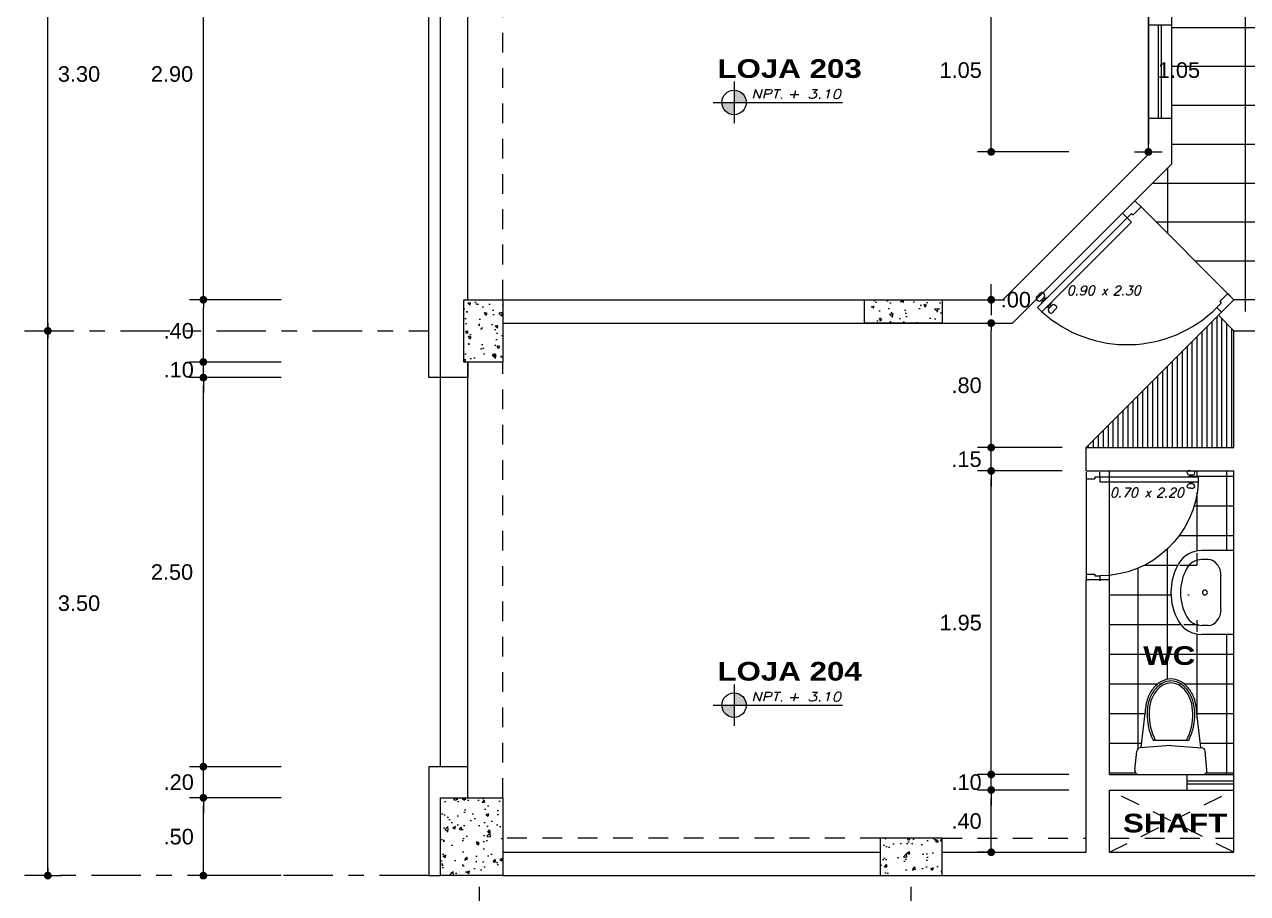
# Model space of a CAD drawing. Header units: millimetres. Extents: x 2178 to 2304, y 1220 to 1359.
# Drawn here: x 2183.22 to 2191.08, y 1284.71 to 1290.29 of the extents above; entities that cross this region are included whole.
import ezdxf
from ezdxf.enums import TextEntityAlignment as Align

# ---------------------------------------------------------------- set-up
doc = ezdxf.new("R2010")
doc.units = ezdxf.units.MM
doc.linetypes.add('CENTER', pattern=[50.8, 31.75, -6.35, 6.35, -6.35])
doc.linetypes.add('HIDDEN', pattern=[9.525, 6.35, -3.175])
doc.layers.get('0').update_dxf_attribs({"lineweight": 0})
for name, color, linetype, lineweight in [('carpinteria', 12, 'Continuous', 5), ('COTAS', 40, 'Continuous', 20), ('Ejes22', 50, 'CENTER', 9), ('Mobiliario', 52, 'Continuous', 5), ('muros bajos', 2, 'Continuous', 25), ('PLUMA 1', 46, 'Continuous', 13), ('PLUMA 7', 10, 'Continuous', 0), ('PLUMA4', 160, 'Continuous', 40), ('PROY', 13, 'HIDDEN', 13), ('TEXTO', 5, 'Continuous', 18), ('TEXTOS', 42, 'Continuous', 13)]:
    doc.layers.add(name, color=color, linetype=linetype, lineweight=lineweight)
doc.layers.add('pisos....', color=7, linetype='Continuous', lineweight=5, true_color=0x7c7f7e)
doc.styles.add('ARIAL', font='arial.ttf')
doc.styles.add('ARIAL-N', font='arialbd.ttf')
doc.styles.add('SIMPLEX', font='simplex.shx', dxfattribs={"width": 1.2, "oblique": 15})
doc.dimstyles.new('RPM 50', dxfattribs={"dimtxt": 0.1, "dimasz": 0.05, "dimexe": 0.0885, "dimexo": 0.1535, "dimgap": 0.071, "dimtad": 2, "dimtih": 1, "dimtoh": 1, "dimzin": 4, "dimdsep": 46, "dimtxsty": 'ARIAL', "dimblk": 'DOT', "dimcen": 0.4, "dimdle": 0.25, "dimclrd": 8, "dimclre": 8, "dimclrt": 9, "dimadec": 0, "dimazin": 0, "dimtfac": 1, "dimtix": 1, "dimtmove": 0, "dimatfit": 3, "dimldrblk": 'DOT', "dimfxl": 0.5, "dimfxlon": 1, "dimlwd": 0, "dimlwe": 0, "dimarcsym": 0})
pattern_1 = [(50, (1020.13603, -473.25467), (0.182184669, -0.015939086), [0.01905, -0.20955]), (355, (1020.13603, -473.25467), (-0.035243421, 0.191056845), [0.01524, -0.167640584]), (100.451445, (1020.15121, -473.256), (0.146941247, 0.175117752), [0.016190009, -0.178090245]), (46.1842, (1020.13603, -473.20387), (0.27107904, -0.042042328), [0.028575, -0.314325]), (96.635558, (1020.15862, -473.20738), (0.237404134, 0.247426125), [0.024285023, -0.267135608]), (351.184151, (1020.13603, -473.20387), (0.237404134, 0.247426125), [0.022859967, -0.251459732]), (21, (1020.16143, -473.21657), (0.151614391, -0.102265198), [0.01905, -0.20955]), (326, (1020.16143, -473.21657), (0.061802028, 0.184187966), [0.01524, -0.16764]), (71.451445, (1020.17407, -473.2251), (0.21341642, 0.081922769), [0.016190009, -0.178089938]), (37.5, (1020.13603, -473.25467), (0.0030886033, 0.0845550389), [0, -0.165608, 0, -0.17018, 0, -0.168275]), (7.5, (1020.13603, -473.25467), (0.0668196625, 0.100180575), [0, -0.097028, 0, -0.161798, 0, -0.064135]), (327.5, (1020.07939, -473.25467), (0.1355905952, -0.005728744), [0, -0.0635, 0, -0.19812, 0, -0.26289]), (317.5, (1020.05399, -473.25467), (0.1481291814, 0.025426491), [0, -0.08255, 0, -0.131572, 0, -0.18669])]

# ---------------------------------------------------------------- blocks, each defined once
blk = doc.blocks.new('N')
at = {"linetype": 'Continuous'}
h = blk.add_hatch(color=256, dxfattribs=at)
h.paths.add_polyline_path([(0, 0.1), (0, 0), (0.1, 0, 0.414214)])
h.paths.add_polyline_path([(-0.1, 0, 0.414214), (0, -0.1), (0, 0)])
for points in [[(0, 0.17), (0, -0.17)], [(-0.17, 0), (0.8871, 0)]]:
    blk.add_lwpolyline(points)
blk.add_circle((0, 0), 0.1)
at = {"color": 64, "style": 'SIMPLEX', "oblique": 15, "width": 1.2}
blk.add_text('NPT.', height=0.075, dxfattribs=at).set_placement((0.1398, 0.0314))
at = {"color": 64, "style": 'SIMPLEX', "oblique": 15, "width": 1.062312}
blk.add_attdef('NIV', text='', height=0.075, dxfattribs=at).set_placement((0.4349, 0.0314), (0.875, 0.0314), align=Align.FIT)
blk = doc.blocks.new('_DOT')
at = {"color": 0, "linetype": 'ByBlock'}
blk.add_line((-0.5, 0), (-1, 0), dxfattribs=at)
at = {"color": 0, "linetype": 'ByBlock', "const_width": 0.5}
blk.add_lwpolyline([(-0.25, 0, 1), (0.25, 0, 1)], format="xyb", close=True, dxfattribs=at)
blk = doc.blocks.new('*D1115')
at = {"layer": 'Defpoints', "color": 0, "transparency": 16777216}
for p in [(2183.3692, 1288.3215), (2183.3692, 1288.3215), (2183.3692, 1284.8215)]:
    blk.add_point(p, dxfattribs=at)
at = {"layer": 'muros bajos', "color": 8, "lineweight": 0, "transparency": 16777216}
for p, q in [((2183.3692, 1288.3215), (2183.4577, 1288.3215)), ((2183.3692, 1284.8715), (2183.3692, 1288.2715)), ((2183.3692, 1284.8215), (2183.4577, 1284.8215))]:
    blk.add_line(p, q, dxfattribs=at)
at = {"layer": 'muros bajos', "color": 8, "lineweight": 0, "transparency": 16777216, "xscale": 0.05, "yscale": 0.05, "zscale": 0.05}
for p, rotation in [((2183.3692, 1288.3215), 90), ((2183.3692, 1284.8215), 270)]:
    blk.add_blockref('_DOT', p, dxfattribs=dict(at, rotation=rotation))
at = {"layer": 'muros bajos', "color": 9, "transparency": 16777216, "insert": (2183.5699, 1286.5715), "char_height": 0.1, "attachment_point": 5, "style": 'ARIAL'}
blk.add_mtext('3.50', dxfattribs=at)
blk = doc.blocks.new('*D1185')
at = {"layer": 'Defpoints', "color": 0, "transparency": 16777216}
for p in [(2183.3692, 1291.6215), (2183.3692, 1291.6215), (2183.3692, 1288.3215)]:
    blk.add_point(p, dxfattribs=at)
at = {"layer": 'muros bajos', "color": 8, "lineweight": 0, "transparency": 16777216}
for p, q in [((2183.3692, 1291.6215), (2183.4577, 1291.6215)), ((2183.3692, 1288.3715), (2183.3692, 1291.5715)), ((2183.3692, 1288.3215), (2183.4577, 1288.3215))]:
    blk.add_line(p, q, dxfattribs=at)
at = {"layer": 'muros bajos', "color": 8, "lineweight": 0, "transparency": 16777216, "xscale": 0.05, "yscale": 0.05, "zscale": 0.05}
for p, rotation in [((2183.3692, 1291.6215), 90), ((2183.3692, 1288.3215), 270)]:
    blk.add_blockref('_DOT', p, dxfattribs=dict(at, rotation=rotation))
at = {"layer": 'muros bajos', "color": 9, "transparency": 16777216, "insert": (2183.5699, 1289.9715), "char_height": 0.1, "attachment_point": 5, "style": 'ARIAL'}
blk.add_mtext('3.30', dxfattribs=at)
blk = doc.blocks.new('*D1205')
at = {"color": 8, "lineweight": 0, "transparency": 16777216}
for p, q in [((2186.2942, 1283.4115), (2186.2942, 1282.823)), ((2188.7192, 1283.4115), (2188.7192, 1282.823)), ((2186.3442, 1282.9115), (2188.6692, 1282.9115))]:
    blk.add_line(p, q, dxfattribs=at)
at = {"layer": 'Defpoints', "color": 0, "transparency": 16777216}
for p in [(2188.7192, 1284.8215), (2186.2942, 1283.7946), (2188.7192, 1282.9115)]:
    blk.add_point(p, dxfattribs=at)
at = {"color": 8, "lineweight": 0, "transparency": 16777216, "xscale": 0.05, "yscale": 0.05, "zscale": 0.05, "rotation": 180}
blk.add_blockref('_DOT', (2186.2942, 1282.9115), dxfattribs=at)
at = {"color": 8, "lineweight": 0, "transparency": 16777216, "xscale": 0.05, "yscale": 0.05, "zscale": 0.05}
blk.add_blockref('_DOT', (2188.7192, 1282.9115), dxfattribs=at)
at = {"color": 9, "transparency": 16777216, "insert": (2187.5067, 1282.7894), "char_height": 0.1, "attachment_point": 5, "style": 'ARIAL'}
blk.add_mtext('2.43', dxfattribs=at)
blk = doc.blocks.new('*D1206')
at = {"color": 8, "lineweight": 0, "transparency": 16777216}
for p, q in [((2188.7192, 1283.4115), (2188.7192, 1282.823)), ((2189.1192, 1283.4115), (2189.1192, 1282.823)), ((2188.7692, 1282.9115), (2189.0692, 1282.9115))]:
    blk.add_line(p, q, dxfattribs=at)
at = {"layer": 'Defpoints', "color": 0, "transparency": 16777216}
for p in [(2188.7192, 1284.8215), (2189.1192, 1284.8215), (2189.1192, 1282.9115)]:
    blk.add_point(p, dxfattribs=at)
at = {"color": 8, "lineweight": 0, "transparency": 16777216, "xscale": 0.05, "yscale": 0.05, "zscale": 0.05, "rotation": 180}
blk.add_blockref('_DOT', (2188.7192, 1282.9115), dxfattribs=at)
at = {"color": 8, "lineweight": 0, "transparency": 16777216, "xscale": 0.05, "yscale": 0.05, "zscale": 0.05}
blk.add_blockref('_DOT', (2189.1192, 1282.9115), dxfattribs=at)
at = {"color": 9, "transparency": 16777216, "insert": (2188.9192, 1282.7895), "char_height": 0.1, "attachment_point": 5, "style": 'ARIAL'}
blk.add_mtext('.40', dxfattribs=at)
blk = doc.blocks.new('*D1229')
at = {"color": 8, "lineweight": 0, "transparency": 16777216}
for p, q in [((2184.8692, 1285.3215), (2184.2807, 1285.3215)), ((2184.3692, 1284.8715), (2184.3692, 1285.2715)), ((2184.8692, 1284.8215), (2184.2807, 1284.8215))]:
    blk.add_line(p, q, dxfattribs=at)
at = {"layer": 'Defpoints', "color": 0, "transparency": 16777216}
for p in [(2184.3692, 1285.3215), (2185.8942, 1285.3215), (2185.8942, 1284.8215)]:
    blk.add_point(p, dxfattribs=at)
at = {"color": 8, "lineweight": 0, "transparency": 16777216, "xscale": 0.05, "yscale": 0.05, "zscale": 0.05}
for p, rotation in [((2184.3692, 1285.3215), 90), ((2184.3692, 1284.8215), 270)]:
    blk.add_blockref('_DOT', p, dxfattribs=dict(at, rotation=rotation))
at = {"color": 9, "transparency": 16777216, "insert": (2184.2108, 1285.0715), "char_height": 0.1, "attachment_point": 5, "style": 'ARIAL'}
blk.add_mtext('.50', dxfattribs=at)
blk = doc.blocks.new('*D1230')
at = {"color": 8, "lineweight": 0, "transparency": 16777216}
for p, q in [((2184.3692, 1285.5715), (2184.3692, 1285.6215)), ((2184.8692, 1285.5215), (2184.2807, 1285.5215)), ((2184.3692, 1285.3215), (2184.3692, 1285.5215)), ((2184.8692, 1285.3215), (2184.2807, 1285.3215)), ((2184.3692, 1285.2715), (2184.3692, 1285.2215))]:
    blk.add_line(p, q, dxfattribs=at)
at = {"layer": 'Defpoints', "color": 0, "transparency": 16777216}
for p in [(2184.3692, 1285.5215), (2185.8192, 1285.5215), (2185.8942, 1285.3215)]:
    blk.add_point(p, dxfattribs=at)
at = {"color": 8, "lineweight": 0, "transparency": 16777216, "xscale": 0.05, "yscale": 0.05, "zscale": 0.05}
for p, rotation in [((2184.3692, 1285.5215), 270), ((2184.3692, 1285.3215), 90)]:
    blk.add_blockref('_DOT', p, dxfattribs=dict(at, rotation=rotation))
at = {"color": 9, "transparency": 16777216, "insert": (2184.2108, 1285.4215), "char_height": 0.1, "attachment_point": 5, "style": 'ARIAL'}
blk.add_mtext('.20', dxfattribs=at)
blk = doc.blocks.new('*D1129')
at = {"color": 8, "lineweight": 0, "transparency": 16777216}
for p, q in [((2184.8692, 1288.0215), (2184.2807, 1288.0215)), ((2184.3692, 1285.5715), (2184.3692, 1287.9715)), ((2184.8692, 1285.5215), (2184.2807, 1285.5215))]:
    blk.add_line(p, q, dxfattribs=at)
at = {"layer": 'Defpoints', "color": 0, "transparency": 16777216}
for p in [(2184.3692, 1288.0215), (2185.8192, 1288.0215), (2185.8192, 1285.5215)]:
    blk.add_point(p, dxfattribs=at)
at = {"color": 8, "lineweight": 0, "transparency": 16777216, "xscale": 0.05, "yscale": 0.05, "zscale": 0.05}
for p, rotation in [((2184.3692, 1288.0215), 90), ((2184.3692, 1285.5215), 270)]:
    blk.add_blockref('_DOT', p, dxfattribs=dict(at, rotation=rotation))
at = {"color": 9, "transparency": 16777216, "insert": (2184.1677, 1286.7715), "char_height": 0.1, "attachment_point": 5, "style": 'ARIAL'}
blk.add_mtext('2.50', dxfattribs=at)
blk = doc.blocks.new('*D1130')
at = {"color": 8, "lineweight": 0, "transparency": 16777216}
for p, q in [((2184.3692, 1288.1715), (2184.3692, 1288.2215)), ((2184.8692, 1288.1215), (2184.2807, 1288.1215)), ((2184.3692, 1288.0215), (2184.3692, 1288.1215)), ((2184.8692, 1288.0215), (2184.2807, 1288.0215)), ((2184.3692, 1287.9715), (2184.3692, 1287.9215))]:
    blk.add_line(p, q, dxfattribs=at)
at = {"layer": 'Defpoints', "color": 0, "transparency": 16777216}
for p in [(2184.3692, 1288.1215), (2185.8942, 1288.1215), (2185.8192, 1288.0215)]:
    blk.add_point(p, dxfattribs=at)
at = {"color": 8, "lineweight": 0, "transparency": 16777216, "xscale": 0.05, "yscale": 0.05, "zscale": 0.05}
for p, rotation in [((2184.3692, 1288.1215), 270), ((2184.3692, 1288.0215), 90)]:
    blk.add_blockref('_DOT', p, dxfattribs=dict(at, rotation=rotation))
at = {"color": 9, "transparency": 16777216, "insert": (2184.2108, 1288.0715), "char_height": 0.1, "attachment_point": 5, "style": 'ARIAL'}
blk.add_mtext('.10', dxfattribs=at)
blk = doc.blocks.new('*D1131')
at = {"color": 8, "lineweight": 0, "transparency": 16777216}
for p, q in [((2184.8692, 1288.5215), (2184.2807, 1288.5215)), ((2184.3692, 1288.1715), (2184.3692, 1288.4715)), ((2184.8692, 1288.1215), (2184.2807, 1288.1215))]:
    blk.add_line(p, q, dxfattribs=at)
at = {"layer": 'Defpoints', "color": 0, "transparency": 16777216}
for p in [(2184.3692, 1288.5215), (2185.8942, 1288.5215), (2185.8942, 1288.1215)]:
    blk.add_point(p, dxfattribs=at)
at = {"color": 8, "lineweight": 0, "transparency": 16777216, "xscale": 0.05, "yscale": 0.05, "zscale": 0.05}
for p, rotation in [((2184.3692, 1288.5215), 90), ((2184.3692, 1288.1215), 270)]:
    blk.add_blockref('_DOT', p, dxfattribs=dict(at, rotation=rotation))
at = {"color": 9, "transparency": 16777216, "insert": (2184.2108, 1288.3215), "char_height": 0.1, "attachment_point": 5, "style": 'ARIAL'}
blk.add_mtext('.40', dxfattribs=at)
blk = doc.blocks.new('*D1132')
at = {"color": 8, "lineweight": 0, "transparency": 16777216}
for p, q in [((2184.8692, 1291.4215), (2184.2807, 1291.4215)), ((2184.3692, 1288.5715), (2184.3692, 1291.3715)), ((2184.8692, 1288.5215), (2184.2807, 1288.5215))]:
    blk.add_line(p, q, dxfattribs=at)
at = {"layer": 'Defpoints', "color": 0, "transparency": 16777216}
for p in [(2184.3692, 1291.4215), (2185.8942, 1291.4215), (2185.8942, 1288.5215)]:
    blk.add_point(p, dxfattribs=at)
at = {"color": 8, "lineweight": 0, "transparency": 16777216, "xscale": 0.05, "yscale": 0.05, "zscale": 0.05}
for p, rotation in [((2184.3692, 1291.4215), 90), ((2184.3692, 1288.5215), 270)]:
    blk.add_blockref('_DOT', p, dxfattribs=dict(at, rotation=rotation))
at = {"color": 9, "transparency": 16777216, "insert": (2184.1677, 1289.9715), "char_height": 0.1, "attachment_point": 5, "style": 'ARIAL'}
blk.add_mtext('2.90', dxfattribs=at)
blk = doc.blocks.new('puerta de 0.80')
for p, q in [((0, 0.7579), (0, 0.8079)), ((0, 0.0579), (0, 0.8079)), ((0.065, 0.7579), (0.065, 0.7704)), ((0.065, 0.7704), (0.1, 0.7704)), ((0.1, 0.7704), (0.1, 0.8079)), ((0, 0.7579), (0.065, 0.7579)), ((0.1, 0.0804), (0.825, 0.0804)), ((0.1, 0.0454), (0.1, 0.0804)), ((0.7434, 0.1132), (0.7462, 0.1025)), ((0.77, 0.1257), (0.753, 0.1257)), ((0.7821, 0.0951), (0.7559, 0.0951)), ((0.7559, 0.0951), (0.7579, 0.0951)), ((0.7821, 0.0855), (0.7559, 0.0855)), ((0.7629, 0.0901), (0.7629, 0.0855)), ((0.77, 0.1257), (0.787, 0.1257)), ((0.7771, 0.0901), (0.7771, 0.0855)), ((0.7841, 0.0951), (0.7821, 0.0951)), ((0.7966, 0.1132), (0.7938, 0.1025)), ((0.825, 0.0804), (0.825, 0.0454)), ((0, 0.0079), (0, 0.0579)), ((0, 0.0579), (0.065, 0.0579)), ((0.065, 0.0454), (0.065, 0.0579)), ((0.1, 0.0454), (0.065, 0.0454)), ((0.825, 0.0454), (0.1, 0.0454)), ((0.1, 0.0454), (0.1, 0.0079)), ((0.7434, 0.0126), (0.7462, 0.0232)), ((0.77, 0), (0.753, 0)), ((0.7821, 0.0403), (0.7559, 0.0403)), ((0.7821, 0.0306), (0.7559, 0.0306)), ((0.7559, 0.0306), (0.7579, 0.0306)), ((0.7629, 0.0356), (0.7629, 0.0403)), ((0.77, 0), (0.787, 0)), ((0.825, 0.0454), (0.772, 0.0454)), ((0.7771, 0.0356), (0.7771, 0.0403)), ((0.7841, 0.0306), (0.7821, 0.0306)), ((0.7966, 0.0126), (0.7938, 0.0232))]:
    blk.add_line(p, q)
at = {"linetype": 'Continuous', "lineweight": 0}
for p, q in [((0.7559, 0.0855), (0.7419, 0.0804)), ((0.7821, 0.0855), (0.796, 0.0804)), ((0.7559, 0.0403), (0.7419, 0.0454)), ((0.7821, 0.0403), (0.796, 0.0454))]:
    blk.add_line(p, q, dxfattribs=at)
for centre, radius, start, end in [((0.1, 0.0454), 0.725, 2.76708, 90), ((0.753, 0.1157), 0.01, 90, 195), ((0.7559, 0.1051), 0.01, 195, 270), ((0.7579, 0.0901), 0.005, 0, 90), ((0.7821, 0.0901), 0.005, 90, 180), ((0.7841, 0.1051), 0.01, 270, 345), ((0.787, 0.1157), 0.01, 345, 90), ((0.753, 0.01), 0.01, 165, 270), ((0.7559, 0.0206), 0.01, 90, 165), ((0.7579, 0.0356), 0.005, 270, 0), ((0.7821, 0.0356), 0.005, 180, 270), ((0.7841, 0.0206), 0.01, 15, 90), ((0.787, 0.01), 0.01, 270, 15)]:
    blk.add_arc(centre, radius, start, end)
blk = doc.blocks.new('P')
at = {"style": 'SIMPLEX', "oblique": 15}
blk.add_text('x', height=0.06, dxfattribs=at).set_placement((-0.017, 0.0255))
blk.add_attdef('L', text='', height=0.06, dxfattribs=at).set_placement((-0.0577, 0.0255), align=Align.RIGHT)
blk.add_attdef('H', (0.0581, 0.0255), '', height=0.06, dxfattribs=at)
blk = doc.blocks.new('LAVATORIO')
at = {"layer": 'PLUMA 1', "linetype": 'Continuous', "lineweight": 20}
for p, q in [((-0.3, 0.2071), (-0.3, -0.022)), ((-0.3, 0.2071), (0.3, 0.2071)), ((0.3, 0.2071), (0.3, -0.022)), ((-0.1188, 0.1148), (0.1188, 0.1148)), ((-0.2348, 0.0239), (-0.2348, -0.022)), ((0.2348, 0.0239), (0.2348, -0.022))]:
    blk.add_line(p, q, dxfattribs=at)
blk.add_circle((0, 0), 0.0175, dxfattribs=at)
at = {"layer": 'PLUMA 1', "linetype": 'Continuous', "lineweight": 20, "extrusion": (0, 0, -1)}
for centre, major_axis, ratio, start_param, end_param in [((-0.1188, 0.0239), (0.116, 0), 0.784675, 3.141593, 4.712389), ((0.1188, 0.0239), (-0.116, 0), 0.784675, 1.570796, 3.141593), ((-0.1189, -0.022), (0, 0.1894), 0.956522, 3.638567, 4.712389), ((-0.1189, -0.022), (0, 0.1212), 0.956522, 3.638567, 4.712389), ((0.1189, -0.022), (0, 0.1212), 0.956522, 1.570796, 2.644618), ((0.1189, -0.022), (0, 0.1894), 0.956522, 1.570796, 2.644618), ((0, 0.2071), (0, 0.3818), 0.956522, 2.644618, 3.638567), ((0, 0.2071), (0, 0.45), 0.956522, 2.644618, 3.638567)]:
    blk.add_ellipse(centre, major_axis=major_axis, ratio=ratio, start_param=start_param, end_param=end_param, dxfattribs=at)
blk = doc.blocks.new('A$C17BD6781')
at = {"layer": 'Mobiliario', "linetype": 'Continuous'}
for p, q in [((0.047, 0.2025), (0.077, 0.4625)), ((0.497, 0.2025), (0.467, 0.4625)), ((0.272, 0.22), (0.0405, 0.202)), ((0.1371, 0.26), (0.4069, 0.26)), ((0.272, 0.22), (0.5036, 0.202)), ((0, 0.0327), (0.0129, 0.1748)), ((0.5441, 0.0327), (0.5311, 0.1748)), ((0.0299, 0), (0.5142, 0))]:
    blk.add_line(p, q, dxfattribs=at)
for points in [[(0.467, 0.4625, 0.075681), (0.4515, 0.5646, 0.085947), (0.4099, 0.6457, 0.106022), (0.3436, 0.7032, 0.126466), (0.272, 0.7216, 0.126466), (0.2004, 0.7032, 0.106022), (0.1341, 0.6457, 0.085947), (0.0926, 0.5646, 0.075681), (0.077, 0.4625, 0.075681)], [(0.452, 0.4625, 0.075681), (0.4372, 0.5602, 0.085947), (0.3979, 0.6367, 0.106022), (0.3364, 0.6901, 0.126466), (0.272, 0.7066, 0.126466), (0.2077, 0.6901, 0.106022), (0.1461, 0.6367, 0.085947), (0.1069, 0.5602, 0.075681), (0.092, 0.4625, 0.075681)], [(0.437, 0.4625, 0.075681), (0.4228, 0.5557, 0.085947), (0.3859, 0.6277, 0.106022), (0.3291, 0.6769, 0.126466), (0.272, 0.6916, 0.126466), (0.2149, 0.6769, 0.106022), (0.1581, 0.6277, 0.085947), (0.1212, 0.5557, 0.075681), (0.107, 0.4625, 0.075681)]]:
    blk.add_lwpolyline(points, format="xyb", dxfattribs=at)
for centre, radius, start, end in [((0.5137, 0.4501), 0.4219, 178.32492, 206.78858), ((0.5137, 0.4501), 0.4069, 178.32492, 207.86013), ((0.0303, 0.4501), 0.4069, 332.13987, 1.67508), ((0.0303, 0.4501), 0.4219, 333.21142, 1.67508), ((0.0428, 0.1721), 0.03, 94.45298, 174.80557), ((0.5013, 0.1721), 0.03, 5.19443, 85.54702), ((0.0299, 0.03), 0.03, 174.80557, 270), ((0.5142, 0.03), 0.03, 270, 5.19443)]:
    blk.add_arc(centre, radius, start, end, dxfattribs=at)
blk = doc.blocks.new('*D1309')
at = {"color": 8, "lineweight": 0, "transparency": 16777216}
for p, q in [((2190.0442, 1283.4115), (2190.0442, 1282.823)), ((2189.1192, 1282.9115), (2189.1192, 1283)), ((2189.1692, 1282.9115), (2189.9942, 1282.9115))]:
    blk.add_line(p, q, dxfattribs=at)
at = {"layer": 'Defpoints', "color": 0, "transparency": 16777216}
for p in [(2190.0442, 1284.9715), (2189.1192, 1282.9115), (2190.0442, 1282.9115)]:
    blk.add_point(p, dxfattribs=at)
at = {"color": 8, "lineweight": 0, "transparency": 16777216, "xscale": 0.05, "yscale": 0.05, "zscale": 0.05, "rotation": 180}
blk.add_blockref('_DOT', (2189.1192, 1282.9115), dxfattribs=at)
at = {"color": 8, "lineweight": 0, "transparency": 16777216, "xscale": 0.05, "yscale": 0.05, "zscale": 0.05}
blk.add_blockref('_DOT', (2190.0442, 1282.9115), dxfattribs=at)
at = {"color": 9, "transparency": 16777216, "insert": (2189.5817, 1283.0336), "char_height": 0.1, "attachment_point": 5, "style": 'ARIAL'}
blk.add_mtext('.93', dxfattribs=at)
blk = doc.blocks.new('*D1310')
at = {"color": 8, "lineweight": 0, "transparency": 16777216}
for p, q in [((2190.0442, 1283.4115), (2190.0442, 1282.823)), ((2190.1942, 1283.4115), (2190.1942, 1282.823)), ((2189.9942, 1282.9115), (2189.9442, 1282.9115)), ((2190.0442, 1282.9115), (2190.1942, 1282.9115)), ((2190.2442, 1282.9115), (2190.2942, 1282.9115))]:
    blk.add_line(p, q, dxfattribs=at)
at = {"layer": 'Defpoints', "color": 0, "transparency": 16777216}
for p in [(2190.0442, 1284.9715), (2190.1942, 1284.9715), (2190.1942, 1282.9115)]:
    blk.add_point(p, dxfattribs=at)
at = {"color": 8, "lineweight": 0, "transparency": 16777216, "xscale": 0.05, "yscale": 0.05, "zscale": 0.05}
blk.add_blockref('_DOT', (2190.0442, 1282.9115), dxfattribs=at)
at = {"color": 8, "lineweight": 0, "transparency": 16777216, "xscale": 0.05, "yscale": 0.05, "zscale": 0.05, "rotation": 180}
blk.add_blockref('_DOT', (2190.1942, 1282.9115), dxfattribs=at)
at = {"color": 9, "transparency": 16777216, "insert": (2190.1192, 1282.7895), "char_height": 0.1, "attachment_point": 5, "style": 'ARIAL'}
blk.add_mtext('.15', dxfattribs=at)
blk = doc.blocks.new('*D1311')
at = {"color": 8, "lineweight": 0, "transparency": 16777216}
for p, q in [((2190.1942, 1283.4115), (2190.1942, 1282.823)), ((2190.9942, 1283.4115), (2190.9942, 1282.823)), ((2190.2442, 1282.9115), (2190.9442, 1282.9115))]:
    blk.add_line(p, q, dxfattribs=at)
at = {"layer": 'Defpoints', "color": 0, "transparency": 16777216}
for p in [(2190.1942, 1284.9715), (2190.9942, 1284.9715), (2190.9942, 1282.9115)]:
    blk.add_point(p, dxfattribs=at)
at = {"color": 8, "lineweight": 0, "transparency": 16777216, "xscale": 0.05, "yscale": 0.05, "zscale": 0.05, "rotation": 180}
blk.add_blockref('_DOT', (2190.1942, 1282.9115), dxfattribs=at)
at = {"color": 8, "lineweight": 0, "transparency": 16777216, "xscale": 0.05, "yscale": 0.05, "zscale": 0.05}
blk.add_blockref('_DOT', (2190.9942, 1282.9115), dxfattribs=at)
at = {"color": 9, "transparency": 16777216, "insert": (2190.5942, 1282.7895), "char_height": 0.1, "attachment_point": 5, "style": 'ARIAL'}
blk.add_mtext('.80', dxfattribs=at)
blk = doc.blocks.new('*D1312')
at = {"color": 8, "lineweight": 0, "transparency": 16777216}
for p, q in [((2190.9942, 1283.4115), (2190.9942, 1282.823)), ((2191.1442, 1283.4115), (2191.1442, 1282.823)), ((2190.9442, 1282.9115), (2190.8942, 1282.9115)), ((2190.9942, 1282.9115), (2191.1442, 1282.9115)), ((2191.1942, 1282.9115), (2191.2442, 1282.9115))]:
    blk.add_line(p, q, dxfattribs=at)
at = {"layer": 'Defpoints', "color": 0, "transparency": 16777216}
for p in [(2190.9942, 1284.9715), (2191.1442, 1284.9715), (2191.1442, 1282.9115)]:
    blk.add_point(p, dxfattribs=at)
at = {"color": 8, "lineweight": 0, "transparency": 16777216, "xscale": 0.05, "yscale": 0.05, "zscale": 0.05}
blk.add_blockref('_DOT', (2190.9942, 1282.9115), dxfattribs=at)
at = {"color": 8, "lineweight": 0, "transparency": 16777216, "xscale": 0.05, "yscale": 0.05, "zscale": 0.05, "rotation": 180}
blk.add_blockref('_DOT', (2191.1442, 1282.9115), dxfattribs=at)
at = {"color": 9, "transparency": 16777216, "insert": (2191.0692, 1282.7895), "char_height": 0.1, "attachment_point": 5, "style": 'ARIAL'}
blk.add_mtext('.15', dxfattribs=at)
blk = doc.blocks.new('*D1320')
at = {"color": 8, "lineweight": 0, "transparency": 16777216}
for p, q in [((2189.934, 1285.3715), (2189.3455, 1285.3715)), ((2189.434, 1285.0215), (2189.434, 1285.3215)), ((2189.434, 1284.9715), (2189.3455, 1284.9715))]:
    blk.add_line(p, q, dxfattribs=at)
at = {"layer": 'Defpoints', "color": 0, "transparency": 16777216}
for p in [(2189.434, 1285.3715), (2190.1942, 1285.3715), (2189.4516, 1284.9715)]:
    blk.add_point(p, dxfattribs=at)
at = {"color": 8, "lineweight": 0, "transparency": 16777216, "xscale": 0.05, "yscale": 0.05, "zscale": 0.05}
for p, rotation in [((2189.434, 1285.3715), 90), ((2189.434, 1284.9715), 270)]:
    blk.add_blockref('_DOT', p, dxfattribs=dict(at, rotation=rotation))
at = {"color": 9, "transparency": 16777216, "insert": (2189.2756, 1285.1715), "char_height": 0.1, "attachment_point": 5, "style": 'ARIAL'}
blk.add_mtext('.40', dxfattribs=at)
blk = doc.blocks.new('*D1321')
at = {"color": 8, "lineweight": 0, "transparency": 16777216}
for p, q in [((2189.434, 1285.5215), (2189.434, 1285.5715)), ((2189.934, 1285.4715), (2189.3455, 1285.4715)), ((2189.434, 1285.3715), (2189.434, 1285.4715)), ((2189.934, 1285.3715), (2189.3455, 1285.3715)), ((2189.434, 1285.3215), (2189.434, 1285.2715))]:
    blk.add_line(p, q, dxfattribs=at)
at = {"layer": 'Defpoints', "color": 0, "transparency": 16777216}
for p in [(2189.434, 1285.4715), (2190.1942, 1285.4715), (2190.1942, 1285.3715)]:
    blk.add_point(p, dxfattribs=at)
at = {"color": 8, "lineweight": 0, "transparency": 16777216, "xscale": 0.05, "yscale": 0.05, "zscale": 0.05}
for p, rotation in [((2189.434, 1285.4715), 270), ((2189.434, 1285.3715), 90)]:
    blk.add_blockref('_DOT', p, dxfattribs=dict(at, rotation=rotation))
at = {"color": 9, "transparency": 16777216, "insert": (2189.2756, 1285.4215), "char_height": 0.1, "attachment_point": 5, "style": 'ARIAL'}
blk.add_mtext('.10', dxfattribs=at)
blk = doc.blocks.new('*D1322')
at = {"color": 8, "lineweight": 0, "transparency": 16777216}
for p, q in [((2189.8907, 1287.4215), (2189.3455, 1287.4215)), ((2189.434, 1285.5215), (2189.434, 1287.3715)), ((2189.934, 1285.4715), (2189.3455, 1285.4715))]:
    blk.add_line(p, q, dxfattribs=at)
at = {"layer": 'Defpoints', "color": 0, "transparency": 16777216}
for p in [(2189.434, 1287.4215), (2190.0442, 1287.4215), (2190.1942, 1285.4715)]:
    blk.add_point(p, dxfattribs=at)
at = {"color": 8, "lineweight": 0, "transparency": 16777216, "xscale": 0.05, "yscale": 0.05, "zscale": 0.05}
for p, rotation in [((2189.434, 1287.4215), 90), ((2189.434, 1285.4715), 270)]:
    blk.add_blockref('_DOT', p, dxfattribs=dict(at, rotation=rotation))
at = {"color": 9, "transparency": 16777216, "insert": (2189.2375, 1286.4465), "char_height": 0.1, "attachment_point": 5, "style": 'ARIAL'}
blk.add_mtext('1.95', dxfattribs=at)
blk = doc.blocks.new('*D1323')
at = {"color": 8, "lineweight": 0, "transparency": 16777216}
for p, q in [((2189.434, 1287.6215), (2189.434, 1287.6715)), ((2189.8907, 1287.5715), (2189.3455, 1287.5715)), ((2189.434, 1287.4215), (2189.434, 1287.5715)), ((2189.8907, 1287.4215), (2189.3455, 1287.4215)), ((2189.434, 1287.3715), (2189.434, 1287.3215))]:
    blk.add_line(p, q, dxfattribs=at)
at = {"layer": 'Defpoints', "color": 0, "transparency": 16777216}
for p in [(2189.434, 1287.5715), (2190.0442, 1287.5715), (2190.0442, 1287.4215)]:
    blk.add_point(p, dxfattribs=at)
at = {"color": 8, "lineweight": 0, "transparency": 16777216, "xscale": 0.05, "yscale": 0.05, "zscale": 0.05}
for p, rotation in [((2189.434, 1287.5715), 270), ((2189.434, 1287.4215), 90)]:
    blk.add_blockref('_DOT', p, dxfattribs=dict(at, rotation=rotation))
at = {"color": 9, "transparency": 16777216, "insert": (2189.2751, 1287.4965), "char_height": 0.1, "attachment_point": 5, "style": 'ARIAL'}
blk.add_mtext('.15', dxfattribs=at)
blk = doc.blocks.new('*D1324')
at = {"color": 8, "lineweight": 0, "transparency": 16777216}
for p, q in [((2189.434, 1288.3715), (2189.5225, 1288.3715)), ((2189.434, 1287.6215), (2189.434, 1288.3215)), ((2189.8907, 1287.5715), (2189.3455, 1287.5715))]:
    blk.add_line(p, q, dxfattribs=at)
at = {"layer": 'Defpoints', "color": 0, "transparency": 16777216}
for p in [(2189.434, 1288.3715), (2189.434, 1288.3715), (2190.0442, 1287.5715)]:
    blk.add_point(p, dxfattribs=at)
at = {"color": 8, "lineweight": 0, "transparency": 16777216, "xscale": 0.05, "yscale": 0.05, "zscale": 0.05}
for p, rotation in [((2189.434, 1288.3715), 90), ((2189.434, 1287.5715), 270)]:
    blk.add_blockref('_DOT', p, dxfattribs=dict(at, rotation=rotation))
at = {"color": 9, "transparency": 16777216, "insert": (2189.2756, 1287.9715), "char_height": 0.1, "attachment_point": 5, "style": 'ARIAL'}
blk.add_mtext('.80', dxfattribs=at)
blk = doc.blocks.new('*D1325')
at = {"color": 8, "lineweight": 0, "transparency": 16777216}
for p, q in [((2189.434, 1288.5715), (2189.434, 1288.6215)), ((2189.434, 1288.5215), (2189.5225, 1288.5215)), ((2189.434, 1288.5215), (2189.5225, 1288.5215)), ((2189.434, 1288.4715), (2189.434, 1288.4215))]:
    blk.add_line(p, q, dxfattribs=at)
at = {"layer": 'Defpoints', "color": 0, "transparency": 16777216}
blk.add_point((2189.434, 1288.5215), dxfattribs=at)
blk.add_point((2189.434, 1288.5215), dxfattribs=at)
blk.add_point((2189.434, 1288.5215), dxfattribs=at)
at = {"color": 8, "lineweight": 0, "transparency": 16777216, "xscale": 0.05, "yscale": 0.05, "zscale": 0.05}
for rotation in [270, 90]:
    blk.add_blockref('_DOT', (2189.434, 1288.5215), dxfattribs=dict(at, rotation=rotation))
at = {"color": 9, "transparency": 16777216, "insert": (2189.5924, 1288.5215), "char_height": 0.1, "attachment_point": 5, "style": 'ARIAL'}
blk.add_mtext('.00', dxfattribs=at)
blk = doc.blocks.new('*D1326')
at = {"color": 8, "lineweight": 0, "transparency": 16777216}
for p, q in [((2190.4442, 1290.5215), (2190.5327, 1290.5215)), ((2190.4442, 1290.4715), (2190.4442, 1289.5214)), ((2190.3558, 1289.4714), (2190.5327, 1289.4714))]:
    blk.add_line(p, q, dxfattribs=at)
at = {"layer": 'Defpoints', "color": 0, "transparency": 16777216}
for p in [(2190.4442, 1290.5215), (2190.2023, 1289.4714), (2190.4442, 1289.4714)]:
    blk.add_point(p, dxfattribs=at)
at = {"color": 8, "lineweight": 0, "transparency": 16777216, "xscale": 0.05, "yscale": 0.05, "zscale": 0.05}
for p, rotation in [((2190.4442, 1290.5215), 90), ((2190.4442, 1289.4714), 270)]:
    blk.add_blockref('_DOT', p, dxfattribs=dict(at, rotation=rotation))
at = {"color": 9, "transparency": 16777216, "insert": (2190.6408, 1289.9965), "char_height": 0.1, "attachment_point": 5, "style": 'ARIAL'}
blk.add_mtext('1.05', dxfattribs=at)
blk = doc.blocks.new('*D1327')
at = {"color": 8, "lineweight": 0, "transparency": 16777216}
for p, q in [((2189.934, 1290.5215), (2189.3455, 1290.5215)), ((2189.434, 1289.5214), (2189.434, 1290.4715)), ((2189.934, 1289.4714), (2189.3455, 1289.4714))]:
    blk.add_line(p, q, dxfattribs=at)
at = {"layer": 'Defpoints', "color": 0, "transparency": 16777216}
for p in [(2189.434, 1290.5215), (2190.4442, 1290.5215), (2190.2023, 1289.4714)]:
    blk.add_point(p, dxfattribs=at)
at = {"color": 8, "lineweight": 0, "transparency": 16777216, "xscale": 0.05, "yscale": 0.05, "zscale": 0.05}
for p, rotation in [((2189.434, 1290.5215), 90), ((2189.434, 1289.4714), 270)]:
    blk.add_blockref('_DOT', p, dxfattribs=dict(at, rotation=rotation))
at = {"color": 9, "transparency": 16777216, "insert": (2189.2375, 1289.9965), "char_height": 0.1, "attachment_point": 5, "style": 'ARIAL'}
blk.add_mtext('1.05', dxfattribs=at)

msp = doc.modelspace()

# ---------------------------------------------------------------- hatches: boundary and pattern name
h = msp.add_hatch()
h.set_pattern_fill('AR-CONC', color=256, scale=0.001, angle=90)
h.set_pattern_definition([(140, (3956.97043, 119.5383), (0.015939086, 0.182184669), [0.01905, -0.20955]), (85, (3956.97043, 119.5383), (-0.191056845, -0.035243421), [0.01524, -0.167640584]), (190.451445, (3956.97176, 119.55348), (-0.175117752, 0.146941247), [0.016190009, -0.178090245]), (136.1842, (3956.91963, 119.5383), (0.042042328, 0.27107904), [0.028575, -0.314325]), (186.635558, (3956.92314, 119.56089), (-0.247426125, 0.237404134), [0.024285023, -0.267135608]), (81.184151, (3956.91963, 119.5383), (-0.247426125, 0.237404134), [0.022859967, -0.251459732]), (111, (3956.93233, 119.5637), (0.102265198, 0.151614391), [0.01905, -0.20955]), (56, (3956.93233, 119.5637), (-0.184187966, 0.061802028), [0.01524, -0.16764]), (161.451445, (3956.94086, 119.57633), (-0.081922769, 0.21341642), [0.016190009, -0.178089938]), (127.5, (3956.970434, 119.538296), (-0.0845550389, 0.0030886033), [0, -0.165608, 0, -0.17018, 0, -0.168275]), (97.5, (3956.97043, 119.5383), (-0.100180575, 0.0668196625), [0, -0.097028, 0, -0.161798, 0, -0.064135]), (57.5, (3956.970434, 119.481654), (0.005728744, 0.1355905952), [0, -0.0635, 0, -0.19812, 0, -0.26289]), (47.5, (3956.97043, 119.45625), (-0.025426491, 0.1481291814), [0, -0.08255, 0, -0.131572, 0, -0.18669])])
h.paths.add_polyline_path([(2186.2942, 1288.5215), (2186.0442, 1288.5215), (2186.0442, 1288.1215), (2186.2942, 1288.1215)])
h = msp.add_hatch()
h.set_pattern_fill('AR-CONC', color=256, scale=0.001, angle=90)
h.set_pattern_definition([(140, (1020.13603, -446.54328), (0.015939086, 0.182184669), [0.01905, -0.20955]), (85, (1020.13603, -446.54328), (-0.191056845, -0.035243421), [0.01524, -0.167640584]), (190.451445, (1020.13736, -446.5281), (-0.175117752, 0.146941247), [0.016190009, -0.178090245]), (136.1842, (1020.08523, -446.54328), (0.042042328, 0.27107904), [0.028575, -0.314325]), (186.635558, (1020.08873, -446.5207), (-0.247426125, 0.237404134), [0.024285023, -0.26713561]), (81.184151, (1020.08523, -446.54328), (-0.247426125, 0.237404134), [0.022859967, -0.251459732]), (111, (1020.09793, -446.51788), (0.102265198, 0.151614391), [0.01905, -0.20955]), (56, (1020.09793, -446.51788), (-0.184187966, 0.061802028), [0.01524, -0.16764]), (161.451445, (1020.10645, -446.50525), (-0.081922769, 0.21341642), [0.016190009, -0.178089938]), (127.5, (1020.13603, -446.54328), (-0.0845550389, 0.0030886033), [0, -0.165608, 0, -0.17018, 0, -0.168275]), (97.5, (1020.13603, -446.54328), (-0.100180575, 0.0668196625), [0, -0.097028, 0, -0.161798, 0, -0.064135]), (57.5, (1020.13603, -446.59992), (0.005728744, 0.1355905952), [0, -0.0635, 0, -0.19812, 0, -0.26289]), (47.5, (1020.13603, -446.62532), (-0.025426491, 0.1481291814), [0, -0.08255, 0, -0.131572, 0, -0.18669])])
h.paths.add_polyline_path([(2189.1192, 1288.5215), (2188.6192, 1288.5215), (2188.6192, 1288.3715), (2189.1192, 1288.3715)])
h = msp.add_hatch()
h.set_pattern_fill('AR-CONC', color=256, scale=0.001)
h.set_pattern_definition(pattern_1)
h.paths.add_polyline_path([(2185.8942, 1284.8215), (2186.2942, 1284.8215), (2186.2942, 1285.3215), (2185.8942, 1285.3215)])
h = msp.add_hatch()
h.set_pattern_fill('AR-CONC', color=256, scale=0.001)
h.set_pattern_definition(pattern_1)
h.paths.add_polyline_path([(2189.1192, 1284.8215), (2189.1192, 1285.0615), (2188.7192, 1285.0615), (2188.7192, 1284.8215), (2188.9192, 1284.8215)])
at = {"layer": 'pisos....'}
h = msp.add_hatch(dxfattribs=at)
h.set_pattern_fill('LINE', color=256, scale=0.01, angle=90)
h.set_pattern_definition([(90, (1020.13603, -446.54328), (-0.03175, 2e-18), [])])
h.paths.add_polyline_path([(2190.9942, 1288.3215), (2190.8942, 1288.4215), (2190.0442, 1287.5715), (2190.9942, 1287.5715)])
h = msp.add_hatch(dxfattribs=at)
h.set_pattern_fill('NET', color=256, scale=0.06)
h.set_pattern_definition([(0, (1020.13603, -446.54328), (0, 0.1905), []), (90, (1020.13603, -446.54328), (-0.1905, 1e-17), [])])
edge = h.paths.add_edge_path()
edge.add_line((2190.9942, 1286.3705), (2190.7879, 1286.3705))
edge.add_ellipse((2190.7881, 1286.5335), major_axis=(0.1704, 0), ratio=0.956522, start_angle=208.47456, end_angle=270, ccw=False)
edge.add_ellipse((2190.9942, 1286.6405), major_axis=(-0.405, 0), ratio=0.956522, start_angle=-28.47456, end_angle=28.47456, ccw=False)
edge.add_ellipse((2190.7881, 1286.7474), major_axis=(-0.1704, 0), ratio=0.956522, start_angle=-90, end_angle=-28.47456, ccw=False)
edge.add_line((2190.7879, 1286.9105), (2190.9942, 1286.9105))
edge.add_line((2190.9942, 1286.9105), (2190.9942, 1287.4215))
edge.add_line((2190.9942, 1287.4215), (2190.7328, 1287.4215))
edge.add_arc((2190.7328, 1287.4128), 0.00875, -15, 90, ccw=False)
edge.add_line((2190.7413, 1287.4105), (2190.7388, 1287.4012))
edge.add_arc((2190.7304, 1287.4035), 0.00875, 270, 345, ccw=False)
edge.add_line((2190.7304, 1287.3947), (2190.7285, 1287.3947))
edge.add_arc((2190.7285, 1287.3903), 0.00437, 90, 180)
edge.add_line((2190.7242, 1287.3903), (2190.7242, 1287.3863))
edge.add_line((2190.7242, 1287.3863), (2190.7285, 1287.3863))
edge.add_line((2190.7285, 1287.3863), (2190.7408, 1287.3818))
edge.add_line((2190.7408, 1287.3818), (2190.7661, 1287.3818))
edge.add_line((2190.7661, 1287.3818), (2190.7661, 1287.3512))
edge.add_line((2190.7661, 1287.3512), (2190.7654, 1287.3512))
edge.add_arc((2190.1317, 1287.3818), 0.6344, 275.65408, 357.23292, ccw=False)
edge.add_line((2190.1942, 1286.7505), (2190.1942, 1286.7215))
edge.add_line((2190.1942, 1286.7215), (2190.1942, 1285.4715))
edge.add_line((2190.1942, 1285.4715), (2190.3835, 1285.4715))
edge.add_arc((2190.3835, 1285.497), 0.0255, 174.80557, 270, ccw=False)
edge.add_line((2190.3581, 1285.4993), (2190.369, 1285.6201))
edge.add_arc((2190.3944, 1285.6178), 0.0255, 94.45298, 174.80557, ccw=False)
edge.add_line((2190.3925, 1285.6432), (2190.398, 1285.6436))
edge.add_line((2190.398, 1285.6436), (2190.4235, 1285.8646))
edge.add_arc((2190.7153, 1285.8646), 0.2918, 162.68808, 180, ccw=False)
edge.add_arc((2190.6534, 1285.8839), 0.227, 143.03874, 162.68808, ccw=False)
edge.add_arc((2190.6142, 1285.9134), 0.1779, 118.83075, 143.03874, ccw=False)
edge.add_arc((2190.5893, 1285.9587), 0.1262, 90, 118.83075, ccw=False)
edge.add_arc((2190.5893, 1285.9587), 0.1262, 61.16925, 90, ccw=False)
edge.add_arc((2190.5644, 1285.9134), 0.1779, 36.96126, 61.16925, ccw=False)
edge.add_arc((2190.5251, 1285.8839), 0.227, 17.31192, 36.96126, ccw=False)
edge.add_arc((2190.4633, 1285.8646), 0.2918, 0, 17.31192, ccw=False)
edge.add_line((2190.755, 1285.8646), (2190.7805, 1285.6436))
edge.add_line((2190.7805, 1285.6436), (2190.7861, 1285.6432))
edge.add_arc((2190.7841, 1285.6178), 0.0255, 5.19443, 85.54702, ccw=False)
edge.add_line((2190.8095, 1285.6201), (2190.8205, 1285.4993))
edge.add_arc((2190.7951, 1285.497), 0.0255, -90, 5.19443, ccw=False)
edge.add_line((2190.7951, 1285.4715), (2190.9942, 1285.4715))
edge.add_line((2190.9942, 1285.4715), (2190.9942, 1286.3705))

# ---------------------------------------------------------------- linework, layer by layer
for points in [[(2185.8942, 1285.5215), (2185.8942, 1296.9715)], [(2185.8192, 1288.0215), (2185.8192, 1291.9215)], [(2186.0692, 1288.5215), (2186.0692, 1291.4215)], [(2190.4442, 1289.689), (2190.4442, 1290.289)], [(2190.5092, 1289.689), (2190.5092, 1290.289)], [(2190.5292, 1289.689), (2190.5292, 1290.289)], [(2190.5942, 1289.689), (2190.5942, 1290.2715), (2190.5942, 1290.289)], [(2190.0442, 1287.5715), (2190.8942, 1288.4215)], [(2186.0692, 1288.3091), (2186.0692, 1288.3202)], [(2186.0692, 1288.1215), (2186.0692, 1288.0215), (2185.8192, 1288.0215)], [(2186.0692, 1285.5215), (2186.0692, 1288.1215)], [(2190.1942, 1286.7215), (2190.1942, 1287.4215)], [(2190.6942, 1285.4715), (2190.9942, 1285.4715)], [(2190.6942, 1285.4315), (2190.9942, 1285.4315)], [(2190.6942, 1285.4115), (2190.9942, 1285.4115)], [(2190.6942, 1285.3715), (2190.9942, 1285.3715)]]:
    msp.add_lwpolyline(points)
at = {"layer": 'Ejes22', "linetype": 'CENTER', "lineweight": 9, "ltscale": 0.01}
for points in [[(2183.2192, 1288.3215), (2185.8192, 1288.3215)], [(2185.8192, 1284.8215), (2183.2192, 1284.8215)], [(2186.1442, 1281.7615), (2186.1442, 1284.8215)], [(2188.9192, 1281.7615), (2188.9192, 1284.8215)]]:
    msp.add_lwpolyline(points, dxfattribs=at)
at = {"layer": 'pisos....'}
for points in [[(2191.0692, 1288.4465), (2191.0692, 1295.4344)], [(2190.5942, 1290.2715), (2191.9942, 1290.2715)], [(2190.5942, 1290.0215), (2193.3692, 1290.0215)], [(2190.5942, 1289.7715), (2193.4692, 1289.7715)], [(2190.5942, 1289.5215), (2193.7192, 1289.5215)], [(2190.5692, 1288.9465), (2190.5692, 1289.3693)], [(2190.4715, 1289.2715), (2213.2692, 1289.2715)], [(2190.4942, 1289.0215), (2213.2692, 1289.0215)], [(2190.7442, 1288.7715), (2213.2692, 1288.7715)]]:
    msp.add_lwpolyline(points, dxfattribs=at)
at = {"layer": 'PLUMA 7'}
for points in [[(2190.4442, 1290.289), (2190.4442, 1290.5215)], [(2190.5942, 1290.289), (2190.5942, 1290.5215)], [(2190.4442, 1290.289), (2190.5942, 1290.289)], [(2190.4442, 1289.4564), (2190.4442, 1289.689)], [(2190.4442, 1289.689), (2190.5942, 1289.689)], [(2190.5942, 1289.3943), (2190.5942, 1289.689)], [(2189.5093, 1288.5215), (2190.4442, 1289.4564)], [(2189.5715, 1288.3715), (2190.5942, 1289.3943)], [(2186.2942, 1288.5215), (2189.5093, 1288.5215)], [(2190.8942, 1288.4215), (2190.9942, 1288.5215)], [(2191.4942, 1288.5215), (2190.9942, 1288.5215)], [(2186.2942, 1288.3715), (2189.5715, 1288.3715)], [(2190.9942, 1288.3215), (2190.8942, 1288.4215)], [(2190.9942, 1288.3215), (2191.4442, 1288.3215)], [(2190.9942, 1287.5715), (2190.9942, 1288.3215)], [(2190.0442, 1287.5715), (2190.9942, 1287.5715)], [(2190.0442, 1287.4215), (2190.0442, 1287.5715)], [(2190.0442, 1287.4215), (2190.9942, 1287.4215)], [(2190.9942, 1284.9715), (2190.9942, 1287.4215)], [(2190.0442, 1284.9715), (2190.0442, 1286.7215)], [(2190.1942, 1286.7215), (2190.0442, 1286.7215)], [(2190.1942, 1285.4715), (2190.1942, 1286.7215)], [(2186.0692, 1285.3215), (2186.0692, 1285.5215), (2185.8192, 1285.5215)], [(2185.8192, 1285.5215), (2185.8192, 1284.8215)], [(2190.1942, 1285.4715), (2190.6942, 1285.4715)], [(2190.6942, 1285.3715), (2190.6942, 1285.4715)], [(2190.1942, 1285.3715), (2190.6942, 1285.3715)], [(2190.1942, 1284.9715), (2190.1942, 1285.3715)], [(2186.2942, 1284.9715), (2188.7192, 1284.9715)], [(2189.1192, 1284.9715), (2190.0442, 1284.9715)], [(2190.1942, 1284.9715), (2190.9942, 1284.9715)], [(2185.8192, 1284.8215), (2185.8942, 1284.8215)], [(2186.2942, 1284.8215), (2191.7442, 1284.8215)]]:
    msp.add_lwpolyline(points, dxfattribs=at)
for points in [[(2186.0442, 1288.5215), (2186.2942, 1288.5215), (2186.2942, 1288.1215), (2186.0442, 1288.1215)], [(2189.1192, 1288.3715), (2188.6192, 1288.3715), (2188.6192, 1288.5215), (2189.1192, 1288.5215)], [(2185.8942, 1284.8215), (2185.8942, 1285.3215), (2186.2942, 1285.3215), (2186.2942, 1284.8215)], [(2188.9192, 1284.8215), (2189.1192, 1284.8215), (2189.1192, 1285.0615), (2188.7192, 1285.0615), (2188.7192, 1284.8215)]]:
    msp.add_lwpolyline(points, close=True, dxfattribs=at)
at = {"layer": 'PROY', "ltscale": 0.02, "flags": 128}
for points in [[(2186.2942, 1288.5215), (2186.2942, 1291.4215)], [(2186.2942, 1285.3215), (2186.2942, 1288.1215)], [(2190.1942, 1284.9715), (2190.9942, 1285.3715)], [(2190.9942, 1284.9715), (2190.1942, 1285.3715)], [(2188.7192, 1285.0615), (2186.2942, 1285.0615)], [(2189.1192, 1285.0615), (2190.0442, 1285.0615)], [(2190.1942, 1285.0615), (2190.9942, 1285.0615)]]:
    msp.add_lwpolyline(points, dxfattribs=at)

# ---------------------------------------------------------------- block references
at = {"layer": 'carpinteria'}
for p, xscale, yscale, zscale, rotation in [((2190.3516, 1289.1642), 1.125, 1.125, 1.125, 225), ((2190.0442, 1287.4215), -0.875, 0.875, 0.875, 180)]:
    msp.add_blockref('puerta de 0.80', p, dxfattribs=dict(at, xscale=xscale, yscale=yscale, zscale=zscale, rotation=rotation))
at = {"layer": 'COTAS'}
ref = msp.add_blockref('N', (2187.7806, 1289.7893), dxfattribs=dict(at, xscale=0.7870854846603947, yscale=0.7870854846603947, zscale=0.7870854846603947))
ref.add_attrib('NIV', '+ 3.10', dxfattribs={"layer": '0', "color": 64, "height": 0.05903, "style": 'SIMPLEX', "oblique": 15, "width": 1.173602}).set_placement((2188.1229, 1289.8141), (2188.4693, 1289.8141), align=Align.FIT)
ref = msp.add_blockref('N', (2187.7806, 1285.9167), dxfattribs=dict(at, xscale=0.7870854846603947, yscale=0.7870854846603947, zscale=0.7870854846603947))
ref.add_attrib('NIV', '+ 3.10', dxfattribs={"layer": '0', "color": 64, "height": 0.05903, "style": 'SIMPLEX', "oblique": 15, "width": 1.173602}).set_placement((2188.1229, 1285.9414), (2188.4693, 1285.9414), align=Align.FIT)
at = {"layer": 'Mobiliario', "xscale": 0.8500000000000227, "yscale": 0.8500000000000227, "zscale": 0.8500000000000227}
msp.add_blockref('A$C17BD6781', (2190.3581, 1285.4715), dxfattribs=at)
at = {"layer": 'PLUMA4', "xscale": -0.9, "yscale": 0.9, "zscale": 0.9, "rotation": 270}
msp.add_blockref('LAVATORIO', (2190.8078, 1286.6405), dxfattribs=at)
at = {"layer": 'TEXTOS'}
for p, values in [((2190.1567, 1288.5256), {'H': '2.30', 'L': '0.90'}), ((2190.4345, 1287.2279), {'H': '2.20', 'L': '0.70'})]:
    msp.add_blockref('P', p, dxfattribs=at).add_auto_attribs(values)

# ---------------------------------------------------------------- texts
at = {"layer": 'TEXTO', "style": 'ARIAL-N', "width": 1.2}
for s, p in [('LOJA 203', (2188.1378, 1289.947)), ('WC', (2190.5784, 1286.1753)), ('LOJA 204', (2188.1378, 1286.0744)), ('SHAFT', (2190.6163, 1285.099))]:
    msp.add_text(s, height=0.12, dxfattribs=at).set_placement(p, align=Align.CENTER)

# ---------------------------------------------------------------- dimensions: what is measured, and where the dimension line sits
for base, p1, p2, picture, middle in [((2184.3692, 1291.4215), (2185.8942, 1288.5215), (2185.8942, 1291.4215), '*D1132', (2184.1677, 1289.9715)), ((2189.434, 1290.5215), (2190.2023, 1289.4714), (2190.4442, 1290.5215), '*D1327', (2189.2375, 1289.9965)), ((2190.4442, 1289.4714), (2190.4442, 1290.5215), (2190.2023, 1289.4714), '*D1326', (2190.6408, 1289.9965)), ((2189.4340209504, 1288.5215132116), (2189.4340209504, 1288.5215132116), (2189.4340209504, 1288.5215132116), '*D1325', (2189.5924356844, 1288.5215132116)), ((2184.3692, 1288.5215), (2185.8942, 1288.1215), (2185.8942, 1288.5215), '*D1131', (2184.2108, 1288.3215)), ((2189.434, 1288.3715), (2190.0442, 1287.5715), (2189.434, 1288.3715), '*D1324', (2189.2756, 1287.9715)), ((2184.3692, 1288.1215), (2185.8192, 1288.0215), (2185.8942, 1288.1215), '*D1130', (2184.2108, 1288.0715)), ((2184.3692, 1288.0215), (2185.8192, 1285.5215), (2185.8192, 1288.0215), '*D1129', (2184.1677, 1286.7715)), ((2189.434, 1287.5715), (2190.0442, 1287.4215), (2190.0442, 1287.5715), '*D1323', (2189.2751, 1287.4965)), ((2189.434, 1287.4215), (2190.1942, 1285.4715), (2190.0442, 1287.4215), '*D1322', (2189.2375, 1286.4465)), ((2184.3692, 1285.5215), (2185.8942, 1285.3215), (2185.8192, 1285.5215), '*D1230', (2184.2108, 1285.4215)), ((2189.434, 1285.4715), (2190.1942, 1285.3715), (2190.1942, 1285.4715), '*D1321', (2189.2756, 1285.4215))]:
    dim = msp.add_linear_dim(base=base, p1=p1, p2=p2, angle=90, dimstyle='RPM 50', override={"dimtmove": 1})
    dim.commit()
    dim.dimension.update_dxf_attribs({"geometry": picture, "text_midpoint": middle})
for base, p1, p2, picture, middle in [((2189.434, 1285.3715), (2189.4516, 1284.9715), (2190.1942, 1285.3715), '*D1320', (2189.2756, 1285.1715)), ((2184.3692, 1285.3215), (2185.8942, 1284.8215), (2185.8942, 1285.3215), '*D1229', (2184.2108, 1285.0715))]:
    dim = msp.add_linear_dim(base=base, p1=p1, p2=p2, angle=90, dimstyle='RPM 50')
    dim.commit()
    dim.dimension.update_dxf_attribs({"geometry": picture, "text_midpoint": middle})
dim = msp.add_linear_dim(base=(2190.0442489342, 1282.9115132116), p1=(2189.1192489342, 1282.9115132116), p2=(2190.0442489342, 1284.9715132116), dimstyle='RPM 50')
dim.commit()
dim.dimension.update_dxf_attribs({"geometry": '*D1309', "text_midpoint": (2189.5817489342, 1283.0336046168)})
for base, p1, p2, picture, middle in [((2190.1942, 1282.9115), (2190.0442, 1284.9715), (2190.1942, 1284.9715), '*D1310', (2190.1192, 1282.7895)), ((2190.9942, 1282.9115), (2190.1942, 1284.9715), (2190.9942, 1284.9715), '*D1311', (2190.5942, 1282.7895)), ((2191.1442, 1282.9115), (2190.9942, 1284.9715), (2191.1442, 1284.9715), '*D1312', (2191.0692, 1282.7895)), ((2188.7192489342, 1282.9115132116), (2186.2942489342, 1283.794628357), (2188.7192489342, 1284.8215132116), '*D1205', (2187.5067489342, 1282.7894218064)), ((2189.1192, 1282.9115), (2188.7192, 1284.8215), (2189.1192, 1284.8215), '*D1206', (2188.9192, 1282.7895))]:
    dim = msp.add_linear_dim(base=base, p1=p1, p2=p2, dimstyle='RPM 50', override={"dimtmove": 1})
    dim.commit()
    dim.dimension.update_dxf_attribs({"geometry": picture, "text_midpoint": middle})
at = {"layer": 'muros bajos'}
for base, p1, p2, picture, middle in [((2183.3692, 1291.6215), (2183.3692, 1288.3215), (2183.3692, 1291.6215), '*D1185', (2183.5699, 1289.9715)), ((2183.3692, 1288.3215), (2183.3692, 1284.8215), (2183.3692, 1288.3215), '*D1115', (2183.5699, 1286.5715))]:
    dim = msp.add_linear_dim(base=base, p1=p1, p2=p2, angle=90, dimstyle='RPM 50', dxfattribs=at)
    dim.commit()
    dim.dimension.update_dxf_attribs({"geometry": picture, "text_midpoint": middle})

doc.saveas('drawing.dxf')
